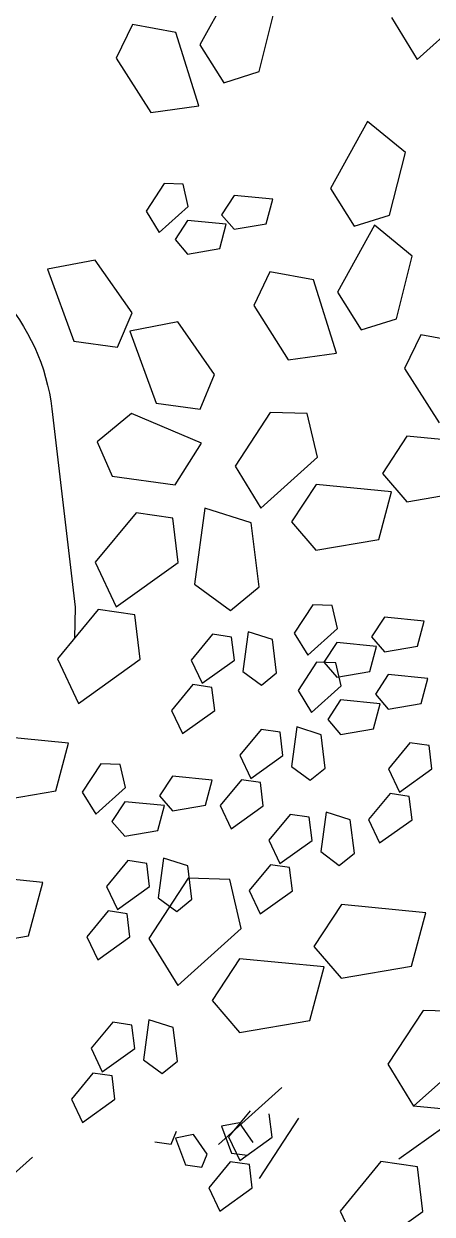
# Model space of a CAD drawing. Extents: x 1276.74 to 1279.76, y 698.05 to 701.22.
# Drawn here: x 1278.847 to 1279.061, y 699.713 to 700.339 of the extents above; entities that cross this region are included whole.
import ezdxf

# ---------------------------------------------------------------- set-up
doc = ezdxf.new("R2010")
doc.units = 0
doc.header["$LTSCALE"] = 0.05
doc.header["$MEASUREMENT"] = 0
doc.layers.get('0').update_dxf_attribs({"linetype": 'CONTINUOUS'})

msp = doc.modelspace()

# ---------------------------------------------------------------- linework, layer by layer
for p, q in [((1278.95875, 700.3635), (1278.93928, 700.32825)), ((1278.9704, 700.31419), (1278.97868, 700.34712)), ((1279.04001, 700.34268), (1279.05353, 700.32057)), ((1279.05353, 700.32057), (1279.08333, 700.34737)), ((1278.90378, 700.33899), (1278.89532, 700.3212)), ((1278.92668, 700.33468), (1278.90378, 700.33899)), ((1278.93879, 700.2962), (1278.92668, 700.33468)), ((1278.93928, 700.32825), (1278.95181, 700.30833)), ((1278.89532, 700.3212), (1278.9134, 700.29259)), ((1278.95181, 700.30833), (1278.9704, 700.31419)), ((1278.9134, 700.29259), (1278.93879, 700.2962)), ((1279.02743, 700.28796), (1279.00796, 700.25272)), ((1279.04735, 700.27159), (1279.02743, 700.28796)), ((1279.03907, 700.23866), (1279.04735, 700.27159)), ((1278.92044, 700.25532), (1278.91096, 700.24079)), ((1278.93042, 700.25498), (1278.92044, 700.25532)), ((1278.93318, 700.24319), (1278.93042, 700.25498)), ((1278.95731, 700.24891), (1278.95069, 700.23882)), ((1278.97764, 700.24695), (1278.95731, 700.24891)), ((1279.00796, 700.25272), (1279.02048, 700.23279)), ((1278.91789, 700.22945), (1278.93318, 700.24319)), ((1278.9742, 700.23408), (1278.97764, 700.24695)), ((1278.91096, 700.24079), (1278.91789, 700.22945)), ((1278.93281, 700.23586), (1278.9262, 700.22577)), ((1278.95315, 700.2339), (1278.93281, 700.23586)), ((1278.95069, 700.23882), (1278.95726, 700.23119)), ((1279.02048, 700.23279), (1279.03907, 700.23866)), ((1278.94971, 700.22102), (1278.95315, 700.2339)), ((1278.95726, 700.23119), (1278.9742, 700.23408)), ((1279.03107, 700.23335), (1279.0116, 700.19811)), ((1279.051, 700.21698), (1279.03107, 700.23335)), ((1278.9262, 700.22577), (1278.93276, 700.21814)), ((1278.93276, 700.21814), (1278.94971, 700.22102)), ((1279.04272, 700.18405), (1279.051, 700.21698)), ((1278.88428, 700.21498), (1278.85908, 700.21019)), ((1278.85908, 700.21019), (1278.87293, 700.17231)), ((1278.90364, 700.18725), (1278.88428, 700.21498)), ((1278.9761, 700.20884), (1278.96764, 700.19105)), ((1278.999, 700.20454), (1278.9761, 700.20884)), ((1279.01111, 700.16605), (1278.999, 700.20454)), ((1279.0116, 700.19811), (1279.02412, 700.17819)), ((1278.896, 700.16908), (1278.90364, 700.18725)), ((1278.96764, 700.19105), (1278.98572, 700.16244)), ((1278.92765, 700.18242), (1278.90244, 700.17763)), ((1278.94701, 700.15469), (1278.92765, 700.18242)), ((1279.02412, 700.17819), (1279.04272, 700.18405)), ((1278.90244, 700.17763), (1278.91629, 700.13975)), ((1279.05541, 700.17567), (1279.04695, 700.15788)), ((1279.07831, 700.17137), (1279.05541, 700.17567)), ((1278.87293, 700.17231), (1278.896, 700.16908)), ((1278.98572, 700.16244), (1279.01111, 700.16605)), ((1278.93936, 700.13652), (1278.94701, 700.15469)), ((1279.04695, 700.15788), (1279.06503, 700.12927)), ((1278.86142, 700.13666), (1278.87375, 700.03228)), ((1278.91629, 700.13975), (1278.93936, 700.13652)), ((1278.97628, 700.13484), (1278.95779, 700.1065)), ((1278.99574, 700.13418), (1278.97628, 700.13484)), ((1278.9033, 700.13418), (1278.88523, 700.11927)), ((1278.94004, 700.1186), (1278.9033, 700.13418)), ((1279.00111, 700.11119), (1278.99574, 700.13418)), ((1279.04817, 700.12235), (1279.03527, 700.10267)), ((1279.08781, 700.11853), (1279.04817, 700.12235)), ((1278.88523, 700.11927), (1278.89311, 700.1012)), ((1278.9263, 700.09664), (1278.94004, 700.1186)), ((1278.97131, 700.08439), (1279.00111, 700.11119)), ((1278.95779, 700.1065), (1278.97131, 700.08439)), ((1278.89311, 700.1012), (1278.9263, 700.09664)), ((1279.03527, 700.10267), (1279.04807, 700.08779)), ((1279.0004, 700.09689), (1278.98751, 700.07722)), ((1279.04005, 700.09307), (1279.0004, 700.09689)), ((1279.03334, 700.06796), (1279.04005, 700.09307)), ((1279.04807, 700.08779), (1279.0811, 700.09342)), ((1278.9057, 700.08205), (1278.88426, 700.05594)), ((1278.92498, 700.07923), (1278.9057, 700.08205)), ((1278.92783, 700.05578), (1278.92498, 700.07923)), ((1278.94187, 700.0845), (1278.93648, 700.04447)), ((1278.96632, 700.07667), (1278.94187, 700.0845)), ((1278.97051, 700.04295), (1278.96632, 700.07667)), ((1278.98751, 700.07722), (1279.00031, 700.06234)), ((1279.00031, 700.06234), (1279.03334, 700.06796)), ((1278.88426, 700.05594), (1278.89531, 700.03246)), ((1278.89531, 700.03246), (1278.92783, 700.05578)), ((1278.93648, 700.04447), (1278.95532, 700.03058)), ((1278.95532, 700.03058), (1278.97051, 700.04295)), ((1278.88583, 700.03117), (1278.86439, 700.00506)), ((1278.87375, 700.03228), (1278.87332, 700.01594)), ((1278.9051, 700.02834), (1278.88583, 700.03117)), ((1278.90795, 700.00489), (1278.9051, 700.02834)), ((1278.99863, 700.03359), (1278.98893, 700.01872)), ((1279.00885, 700.03325), (1278.99863, 700.03359)), ((1279.01167, 700.02118), (1279.00885, 700.03325)), ((1279.03637, 700.02703), (1279.0296, 700.01671)), ((1279.05718, 700.02503), (1279.03637, 700.02703)), ((1279.05366, 700.01185), (1279.05718, 700.02503)), ((1278.94591, 700.01809), (1278.93474, 700.00449)), ((1278.95594, 700.01662), (1278.94591, 700.01809)), ((1278.95742, 700.00441), (1278.95594, 700.01662)), ((1278.96473, 700.01936), (1278.96193, 699.99852)), ((1278.97746, 700.01528), (1278.96473, 700.01936)), ((1278.98893, 700.01872), (1278.99602, 700.00711)), ((1278.99602, 700.00711), (1279.01167, 700.02118)), ((1279.0296, 700.01671), (1279.03632, 700.00889)), ((1278.97964, 699.99773), (1278.97746, 700.01528)), ((1279.0113, 700.01367), (1279.00453, 700.00334)), ((1279.03211, 700.01167), (1279.0113, 700.01367)), ((1279.02859, 699.99848), (1279.03211, 700.01167)), ((1279.03632, 700.00889), (1279.05366, 700.01185)), ((1278.86439, 700.00506), (1278.87543, 699.98158)), ((1278.87543, 699.98158), (1278.90795, 700.00489)), ((1278.93474, 700.00449), (1278.94049, 699.99227)), ((1278.94049, 699.99227), (1278.95742, 700.00441)), ((1279.00059, 700.00344), (1278.99089, 699.98856)), ((1279.01081, 700.00309), (1279.00059, 700.00344)), ((1279.00453, 700.00334), (1279.01125, 699.99553)), ((1278.96193, 699.99852), (1278.97174, 699.99129)), ((1278.97174, 699.99129), (1278.97964, 699.99773)), ((1279.01363, 699.99102), (1279.01081, 700.00309)), ((1279.01125, 699.99553), (1279.02859, 699.99848)), ((1278.93556, 699.9916), (1278.9244, 699.978)), ((1278.94559, 699.99012), (1278.93556, 699.9916)), ((1278.99799, 699.97696), (1279.01363, 699.99102)), ((1279.03833, 699.99688), (1279.03156, 699.98655)), ((1279.05915, 699.99487), (1279.03833, 699.99688)), ((1279.05562, 699.98169), (1279.05915, 699.99487)), ((1278.94708, 699.97792), (1278.94559, 699.99012)), ((1278.99089, 699.98856), (1278.99799, 699.97696)), ((1279.03156, 699.98655), (1279.03828, 699.97874)), ((1279.01326, 699.98352), (1279.00649, 699.97319)), ((1279.03407, 699.98151), (1279.01326, 699.98352)), ((1279.03055, 699.96833), (1279.03407, 699.98151)), ((1279.03828, 699.97874), (1279.05562, 699.98169)), ((1278.9244, 699.978), (1278.93014, 699.96578)), ((1278.93014, 699.96578), (1278.94708, 699.97792)), ((1279.00649, 699.97319), (1279.01321, 699.96538)), ((1278.97144, 699.96803), (1278.96028, 699.95443)), ((1278.98147, 699.96656), (1278.97144, 699.96803)), ((1278.98296, 699.95435), (1278.98147, 699.96656)), ((1278.99027, 699.9693), (1278.98746, 699.94846)), ((1279.003, 699.96522), (1278.99027, 699.9693)), ((1279.01321, 699.96538), (1279.03055, 699.96833)), ((1278.87025, 699.96076), (1278.83061, 699.96458)), ((1278.86354, 699.93565), (1278.87025, 699.96076)), ((1279.00518, 699.94767), (1279.003, 699.96522)), ((1279.04969, 699.96097), (1279.03844, 699.94726)), ((1279.05981, 699.95949), (1279.04969, 699.96097)), ((1279.06131, 699.94718), (1279.05981, 699.95949)), ((1278.96028, 699.95443), (1278.96603, 699.94221)), ((1278.96603, 699.94221), (1278.98296, 699.95435)), ((1278.88715, 699.94988), (1278.87745, 699.935)), ((1278.89737, 699.94954), (1278.88715, 699.94988)), ((1278.90019, 699.93747), (1278.89737, 699.94954)), ((1278.98746, 699.94846), (1278.99727, 699.94123)), ((1278.99727, 699.94123), (1279.00518, 699.94767)), ((1279.03844, 699.94726), (1279.04423, 699.93494)), ((1279.04423, 699.93494), (1279.06131, 699.94718)), ((1278.92489, 699.94332), (1278.91812, 699.933)), ((1278.94571, 699.94132), (1278.92489, 699.94332)), ((1278.94218, 699.92814), (1278.94571, 699.94132)), ((1278.96109, 699.94154), (1278.94993, 699.92794)), ((1278.97113, 699.94007), (1278.96109, 699.94154)), ((1278.83051, 699.93002), (1278.86354, 699.93565)), ((1278.87745, 699.935), (1278.88455, 699.9234)), ((1278.88455, 699.9234), (1278.90019, 699.93747)), ((1278.97261, 699.92786), (1278.97113, 699.94007)), ((1278.89982, 699.92996), (1278.89305, 699.91963)), ((1278.92063, 699.92796), (1278.89982, 699.92996)), ((1278.91812, 699.933), (1278.92484, 699.92518)), ((1278.92484, 699.92518), (1278.94218, 699.92814)), ((1279.03926, 699.93426), (1279.028, 699.92055)), ((1279.04937, 699.93277), (1279.03926, 699.93426)), ((1279.05087, 699.92046), (1279.04937, 699.93277)), ((1278.91711, 699.91477), (1278.92063, 699.92796)), ((1278.94993, 699.92794), (1278.95568, 699.91572)), ((1278.95568, 699.91572), (1278.97261, 699.92786)), ((1278.98678, 699.92324), (1278.97562, 699.90965)), ((1278.99681, 699.92177), (1278.98678, 699.92324)), ((1278.9983, 699.90956), (1278.99681, 699.92177)), ((1279.00561, 699.92451), (1279.0028, 699.90367)), ((1279.01834, 699.92044), (1279.00561, 699.92451)), ((1278.89305, 699.91963), (1278.89977, 699.91182)), ((1279.02052, 699.90288), (1279.01834, 699.92044)), ((1279.028, 699.92055), (1279.0338, 699.90823)), ((1279.0338, 699.90823), (1279.05087, 699.92046)), ((1278.89977, 699.91182), (1278.91711, 699.91477)), ((1278.97562, 699.90965), (1278.98137, 699.89742)), ((1278.98137, 699.89742), (1278.9983, 699.90956)), ((1279.0028, 699.90367), (1279.01261, 699.89644)), ((1278.90133, 699.89897), (1278.89016, 699.88538)), ((1278.91136, 699.8975), (1278.90133, 699.89897)), ((1278.91284, 699.88529), (1278.91136, 699.8975)), ((1278.92015, 699.90024), (1278.91735, 699.8794)), ((1278.93288, 699.89617), (1278.92015, 699.90024)), ((1278.97643, 699.89675), (1278.96527, 699.88315)), ((1278.98647, 699.89528), (1278.97643, 699.89675)), ((1279.01261, 699.89644), (1279.02052, 699.90288)), ((1278.85664, 699.88752), (1278.81223, 699.8918)), ((1278.93506, 699.87861), (1278.93288, 699.89617)), ((1278.98795, 699.88307), (1278.98647, 699.89528)), ((1278.84912, 699.8594), (1278.85664, 699.88752)), ((1278.89016, 699.88538), (1278.89591, 699.87315)), ((1278.89591, 699.87315), (1278.91284, 699.88529)), ((1278.93317, 699.8898), (1278.91246, 699.85806)), ((1278.95496, 699.88906), (1278.93317, 699.8898)), ((1278.96098, 699.86331), (1278.95496, 699.88906)), ((1278.91735, 699.8794), (1278.92716, 699.87218)), ((1278.92716, 699.87218), (1278.93506, 699.87861)), ((1278.96527, 699.88315), (1278.97102, 699.87093)), ((1278.97102, 699.87093), (1278.98795, 699.88307)), ((1278.89098, 699.87248), (1278.87982, 699.85889)), ((1278.90101, 699.87101), (1278.89098, 699.87248)), ((1279.01368, 699.8758), (1278.99924, 699.85377)), ((1279.05809, 699.87152), (1279.01368, 699.8758)), ((1278.9025, 699.8588), (1278.90101, 699.87101)), ((1279.05057, 699.8434), (1279.05809, 699.87152)), ((1278.81213, 699.8531), (1278.84912, 699.8594)), ((1278.9276, 699.8333), (1278.96098, 699.86331)), ((1278.87982, 699.85889), (1278.88556, 699.84666)), ((1278.88556, 699.84666), (1278.9025, 699.8588)), ((1278.91246, 699.85806), (1278.9276, 699.8333)), ((1278.99924, 699.85377), (1279.01357, 699.8371)), ((1278.96019, 699.8473), (1278.94574, 699.82526)), ((1279.00459, 699.84302), (1278.96019, 699.8473)), ((1278.99708, 699.8149), (1279.00459, 699.84302)), ((1279.01357, 699.8371), (1279.05057, 699.8434)), ((1278.94574, 699.82526), (1278.96008, 699.80859)), ((1279.05666, 699.82016), (1279.03818, 699.79182)), ((1279.07612, 699.8195), (1279.05666, 699.82016)), ((1278.89341, 699.8139), (1278.88215, 699.8002)), ((1278.90353, 699.81242), (1278.89341, 699.8139)), ((1278.90502, 699.80011), (1278.90353, 699.81242)), ((1278.91239, 699.81519), (1278.90956, 699.79417)), ((1278.92523, 699.81108), (1278.91239, 699.81519)), ((1278.92743, 699.79338), (1278.92523, 699.81108)), ((1278.96008, 699.80859), (1278.99708, 699.8149)), ((1278.88215, 699.8002), (1278.88795, 699.78787)), ((1278.88795, 699.78787), (1278.90502, 699.80011)), ((1279.05169, 699.76971), (1279.0815, 699.79651)), ((1278.90956, 699.79417), (1278.91946, 699.78689)), ((1278.91946, 699.78689), (1278.92743, 699.79338)), ((1279.03818, 699.79182), (1279.05169, 699.76971)), ((1278.88298, 699.78719), (1278.87172, 699.77348)), ((1278.89309, 699.78571), (1278.88298, 699.78719)), ((1278.89459, 699.7734), (1278.89309, 699.78571)), ((1278.94908, 699.74961), (1278.98246, 699.77962)), ((1278.87172, 699.77348), (1278.87752, 699.76116)), ((1278.87752, 699.76116), (1278.89459, 699.7734)), ((1278.96567, 699.76724), (1278.95441, 699.75353)), ((1278.97728, 699.75344), (1278.97578, 699.76575)), ((1279.04392, 699.74197), (1279.07645, 699.76529)), ((1279.09134, 699.76589), (1279.05169, 699.76971)), ((1278.96004, 699.76094), (1278.95068, 699.75916)), ((1278.95068, 699.75916), (1278.95582, 699.74507)), ((1278.96724, 699.75063), (1278.96004, 699.76094)), ((1278.99119, 699.76335), (1278.97049, 699.73161)), ((1278.92411, 699.7498), (1278.92695, 699.75656)), ((1278.93587, 699.75476), (1278.9265, 699.75298)), ((1278.9265, 699.75298), (1278.93165, 699.7389)), ((1278.94306, 699.74445), (1278.93587, 699.75476)), ((1278.95441, 699.75353), (1278.96021, 699.7412)), ((1278.96021, 699.7412), (1278.97728, 699.75344)), ((1278.91553, 699.751), (1278.92411, 699.7498)), ((1278.81789, 699.71297), (1278.85127, 699.74298)), ((1278.94022, 699.7377), (1278.94306, 699.74445)), ((1278.95523, 699.74052), (1278.94398, 699.72682)), ((1278.96535, 699.73904), (1278.95523, 699.74052)), ((1278.95582, 699.74507), (1278.9644, 699.74387)), ((1279.03445, 699.74068), (1279.01301, 699.71457)), ((1279.05372, 699.73785), (1279.03445, 699.74068)), ((1278.93165, 699.7389), (1278.94022, 699.7377)), ((1278.96685, 699.72673), (1278.96535, 699.73904)), ((1279.05657, 699.7144), (1279.05372, 699.73785)), ((1278.94398, 699.72682), (1278.94978, 699.71449)), ((1278.94978, 699.71449), (1278.96685, 699.72673)), ((1279.01301, 699.71457), (1279.02405, 699.69109)), ((1279.02405, 699.69109), (1279.05657, 699.7144))]:
    msp.add_line(p, q)
at = {"extrusion": (0, 0, -1)}
msp.add_ellipse((1278.75614, 700.12386), major_axis=(0, 0.10758), ratio=0.985668, start_param=0.825859, end_param=1.451464, dxfattribs=at)

doc.saveas('drawing.dxf')
